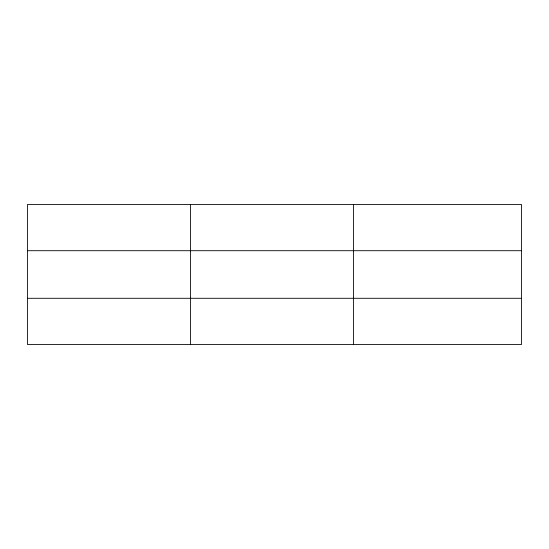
<?xml version="1.0" encoding="UTF-8"?>
<svg xmlns="http://www.w3.org/2000/svg" width="549" height="549" viewBox="0 0 549 549"><rect width="100%" height="100%" fill="white"/><g stroke="black" fill="none" stroke-linecap="round" stroke-linejoin="round"><path stroke-width="0.82" d="M190.503 344.477L190.503 204.523M353.556 344.477L353.556 204.523M521.55 298.292L521.55 344.477L27.45 344.477L27.45 204.523L521.55 204.523L521.55 298.292L27.45 298.292M27.45 250.708L521.55 250.708"/></g></svg>
